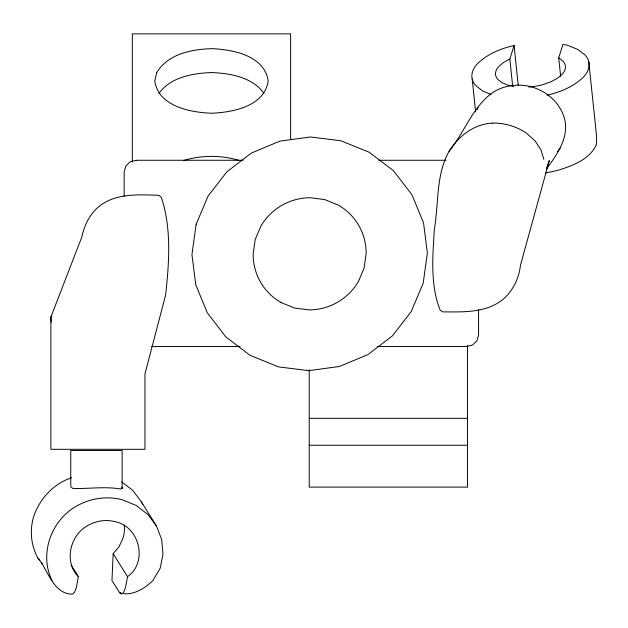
<?xml version="1.0" encoding="UTF-8"?>
<svg xmlns="http://www.w3.org/2000/svg" width="628" height="628" viewBox="0 0 628 628"><rect width="100%" height="100%" fill="white"/><g stroke="black" fill="none" stroke-linecap="round" stroke-linejoin="round"><path stroke-width="0.94" d="M124.266 525.126A34.022 32.601 -31.3 0 1 122.837 538.667L119.006 546.753L113.166 553.7L111.965 580.5L119.508 592.549L121.526 594.135L123.543 592.549L125.427 587.894L127.539 576.669C148.192 562.178 139.667 526.641 115.191 521.695A35.757 34.257 -31.3 0 0 88.674 525.047C70.297 534.232 63.342 561.581 78.39 576.669L76.278 587.894L74.394 592.549L72.377 594.135C53.341 594.339 47.877 569.659 37.939 558.096A57.038 54.644 -31.3 0 1 34.038 515.431C40.278 498.185 53.953 483.364 71.655 477.782M512.684 86.295L509.826 59.016L514.104 45.546C500.406 48.552 486.794 54.228 476.833 64.362A57.038 27.122 -7.1 0 0 475.812 85.683L483.16 91.319L491.096 94.475M560.647 76.373L558.708 57.862L562.986 44.392L567.225 45.2L577.799 49.408L585.147 55.052A57.038 27.122 -7.1 0 1 584.126 76.365C574.212 86.46 560.663 92.128 547.035 95.15M546.596 167.904L549.288 160.603L520.416 265.424C519.223 276.705 514.403 287.608 506.655 295.906C490.036 313.207 464.877 312.006 442.834 311.865L440.189 310.208C430.039 284.822 432.747 256.169 434.317 229.424C438.878 203.448 435.699 174.984 449.106 151.262C464.853 132.061 472.986 105.473 494.385 91.398M477.099 109.9L478.144 107.317M546.462 168.916C557.68 153.766 570.726 135.342 563.536 115.544C558.072 100.637 544.633 89.937 529.365 86.334A50.68 48.183 33.5 0 0 494.385 91.405M358.407 281.548L364.138 267.983L366.155 253.461A55.201 55.201 0 0 0 338.217 205.066L324.621 199.547L310.012 197.734A57.407 57.407 0 0 0 260.903 226.088L255.172 239.645L253.155 254.175A55.201 55.201 0 0 0 281.093 302.57M51.802 315.539L50.884 317.093L50.884 449.31L144.958 449.31L144.958 373.888L165.611 295.105C169.128 262.818 171.703 228.514 161.325 197.278L158.806 195.3C136.739 194.57 111.321 192.772 94.789 210.451C87.904 217.892 83.854 227.36 81.758 237.188L50.884 317.093L51.315 322.078M158.97 93.352C170.628 77.071 192.71 73.327 211.479 72.542C230.248 73.327 252.33 77.071 263.988 93.352M449.106 151.262C458.456 136.127 473.999 124.093 492.25 123.096M557.507 151.552L560.404 147.816M509.826 59.016L503.224 62.635L498.475 66.788A34.022 16.179 -7.1 0 0 497.871 79.497L502.251 82.865L508.562 85.377L513.759 86.366M122.138 488.466L120.623 489.024C104.868 486.253 88.744 488.929 72.966 488.466L70.995 487.077L70.76 484.942L70.76 450.48L122.138 450.48L122.138 488.466L121.903 487.077M136.15 160.273L130.161 161.836L125.781 166.09L124.171 171.915L124.171 196.313M466.62 346.53L472.609 344.976L476.99 340.714L478.591 334.889L478.591 309.518M184.035 160.368C201.855 155.077 221.103 155.077 238.923 160.368M135.986 160.273L243.036 160.273M378.7 160.273L446.021 160.273M151.646 346.53L240.029 346.53M377.255 346.53L466.777 346.53M309.227 418.334L467.538 418.334M309.227 445.244L467.538 445.244M119.508 592.549L121.18 593.005M123.685 593.68C134.675 594.904 145.264 587.863 152.91 580.57L160.164 568.324L162.997 554.092L161.671 539.538L156.458 525.981L141.379 501.874L132.641 490.233L121.754 481.888M281.093 302.57L294.681 308.081L309.298 309.902A57.407 57.407 0 0 0 358.4 281.548M558.708 57.862L563.096 61.23A34.022 16.179 -7.1 0 1 562.484 73.939L557.743 78.092L551.133 81.711L543.126 84.56A35.757 17.003 -7.1 0 1 528.768 87.049M156.458 525.981L147.721 514.332L136.056 505.399L122.264 499.778A59.943 57.431 -31.3 0 0 77.801 505.399C51.575 519.168 38.748 553.653 51.983 580.5L52.006 580.57M37.939 558.096L39.69 560.427M41.44 562.759L42.602 564.305M113.166 553.7L127.539 576.669M71.207 565.184L78.39 576.669M543.872 159.402L540.928 149.762L535.025 140.853L526.57 133.277A45.726 35.184 11.6 0 0 492.25 123.104M588.774 61.732L596.6 136.386L596.357 144.66C589.841 159.135 573.702 165.211 559.611 169.819A59.943 28.503 -7.1 0 1 545.685 172.826M514.104 45.546L518.21 85.29M472.185 78.995L475.647 111.972M467.538 345.447L467.538 487.108L309.227 487.108L309.227 369.743M290.631 139.589L290.631 33.865L132.327 33.865L132.327 162.103M141.379 501.874A57.038 54.644 -31.3 0 1 142.705 504.441M196.148 224.298L191.948 254.568L195.763 284.782L207.342 312.885L225.892 336.969L250.148 355.385L278.463 366.878L308.905 370.661L339.395 366.485L367.859 354.632L392.359 335.909L411.214 311.59L423.154 283.338L427.362 253.068L423.547 222.854L411.968 194.743L393.418 170.667L369.154 152.251L340.839 140.758L310.405 136.975L279.907 141.143L251.443 152.996L226.951 171.727L208.088 196.038L196.148 224.298M156.702 72.581L154.771 80.941C158.476 106.399 190.198 112.404 211.479 113.221C232.76 112.404 264.482 106.399 268.187 80.941C264.482 55.476 232.76 49.479 211.479 48.662C191.446 49.322 167.794 54.039 156.702 72.581"/></g></svg>
